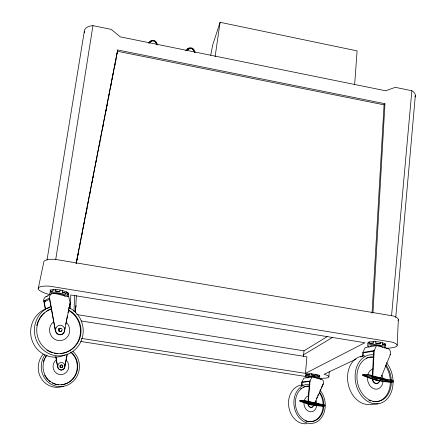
<?xml version="1.0" encoding="UTF-8"?>
<svg xmlns="http://www.w3.org/2000/svg" width="446" height="446" viewBox="0 0 446 446"><rect width="100%" height="100%" fill="white"/><g stroke="black" fill="none" stroke-linecap="round" stroke-linejoin="round"><path stroke-width="0.67" d="M70.423 308.822L70.78 294.962L364.9 342.74L305.477 373.352L81.395 338.375M73.936 311.537L74.672 295.241M397.157 345.382L398.339 319.587M393.16 381.91L393.199 381.157A5.006 0.864 5.3 0 0 391.683 380.092A5.006 0.864 5.3 0 0 386.169 379.485A60.255 10.977 4.8 0 1 371.914 376.095A5.051 0.892 5.5 0 0 370.264 374.986A5.051 0.892 5.5 0 0 364.683 374.378L362.743 374.629L362.698 375.393A109.621 81.785 71.3 0 0 374.601 379.657L377.294 380.332A109.833 81.941 71.3 0 0 391.17 382.138L393.16 381.91A5.012 0.859 5.3 0 0 391.649 380.851A5.012 0.859 5.3 0 0 386.13 380.243A60.271 10.927 4.8 0 1 371.869 376.859A5.057 0.892 5.5 0 0 370.219 375.755A5.057 0.892 5.5 0 0 364.638 375.142L362.698 375.393L365.993 376.173M382.384 342.667L382.306 344.134L384.993 345.171L385.065 343.71C379.892 341.53 373.921 341.106 368.441 342.205L367.716 343.125L367.627 344.568L368.357 343.654L368.441 342.205M386.13 380.243L386.169 379.485M75.452 312.953L76.377 295.659M375.761 341.681L375.677 343.147L380.304 343.699L380.382 342.233M369.667 341.876L369.583 343.336L373.374 343.069L373.458 341.608M371.869 376.859L371.914 376.095M372.326 376.039L373.748 350.645M372.811 375.978L374.233 350.562L376.508 345.611L387.752 348.516A4.053 3.022 76.4 0 1 390.322 354.665L380.862 377.946M372.036 313.164L384.062 104.827L384.954 103.734L117.672 49.98L76.093 263.619M372.984 312.601L384.954 103.734M364.638 375.142L364.683 374.378M362.592 356.599L362.843 352.446L365.123 347.573L376.508 345.611M363.1 355.83L363.306 352.368L364.588 352.691L373.731 351.186M354.626 84.857L357.101 50.883L220.079 22.3L212.686 45.013L210.729 55.248M323.378 405.447L323.333 406.05A87.884 69.531 74.6 0 1 311.843 404.812L309.624 404.316A87.717 69.392 74.6 0 1 299.868 401.093L299.918 400.48L301.295 400.346A3.942 0.563 6.5 0 1 305.655 400.842A3.942 0.563 6.5 0 1 307.233 401.606A46.144 6.785 6.1 0 0 318.979 404.098A3.908 0.546 6.3 0 1 323.3 404.589A3.908 0.546 6.3 0 1 324.788 405.33L324.744 405.932L323.333 406.05L317.998 404.923M328.886 376.586L329.248 371.73M316.944 374.528L316.85 375.71L319.169 376.446L319.264 375.27L311.659 373.759L306.235 373.982L305.811 375.749L306.235 373.982M324.744 405.932A3.908 0.546 6.3 0 0 323.255 405.197A3.908 0.546 6.3 0 0 318.935 404.7L318.979 404.098M311.659 373.759L311.564 374.941L315.222 375.387L315.316 374.205M307.946 401.673L309.658 381.062M308.292 401.64L310.003 381.018L311.999 377.004L321.298 379.128A3.228 2.542 79.7 0 1 323.317 384.017L314.982 402.749M309.898 373.67L309.797 374.852L306.987 374.958L307.082 373.787M318.935 404.7A46.155 6.751 6.1 0 1 307.183 402.214L307.233 401.606M301.58 385.467L301.875 382.077L303.865 378.119L311.999 377.004M301.914 385.428L302.21 382.032L303.263 382.272L310.048 381.391M310.706 403.385L299.868 401.093L301.24 400.96L301.295 400.346M305.477 373.352L306.887 356.783L81.2 320.953M303.492 356.477L303.982 350.824L327.147 336.624M395.775 317.307L415.321 95.628M391.566 315.707L411.853 90.728L395.262 87.344L385.695 90.794L120.225 36.851L111.188 29.375L92.963 25.656L90.861 25.918A15.855 8.128 14.1 0 0 84.523 32.904M76.194 263.686L117.672 49.98M215.117 56.614L220.079 22.3M55.722 259.505L92.963 25.656M47.02 260.029L84.316 31.337M74.928 311.637L76.104 305.488M64.954 365.653L66.889 355.501M67.352 354.085L64.698 367.008A3.791 3.607 -84.5 0 1 64.391 367.944M67.837 292.537L67.547 294.031L68.433 295.263L68.723 293.775L67.837 292.537C62.568 290.162 56.408 288.713 50.66 289.972L50.203 290.452L50.086 292.531M76.957 260.336L77.621 256.918M77.888 255.552L78.156 254.187M79.617 246.666L79.884 245.3M80.146 243.934L80.815 240.517M81.874 235.048L82.142 233.682M83.207 228.213L83.87 224.795M84.138 223.429L84.4 222.063M85.866 214.548L86.128 213.177M86.396 211.811L87.059 208.394M88.124 202.93L88.392 201.559M89.852 194.043L90.12 192.678M90.382 191.312L90.649 189.94M92.11 182.425L92.378 181.059M93.041 177.642L93.705 174.224M94.374 170.807L94.636 169.441M96.102 161.92L96.364 160.554M96.631 159.189L96.899 157.823M98.36 150.302L98.627 148.936M99.291 145.519L99.954 142.101M100.618 138.684L100.885 137.318M102.346 129.803L102.613 128.431M102.881 127.065L103.143 125.7M104.604 118.184L104.871 116.813M105.936 111.349L106.204 109.984M106.867 106.566L107.135 105.195M108.595 97.68L108.857 96.314M109.125 94.948L109.393 93.576M110.853 86.061L111.121 84.695M112.186 79.226L112.448 77.86M113.111 74.443L113.379 73.077M114.839 65.556L115.107 64.191M115.375 62.825L116.038 59.407M117.103 53.938L117.365 52.572M65.11 327.654L64.447 331.066L70.133 302.962L68.745 296.802L54.412 293.34A4.198 4.047 64.4 0 0 49.584 298.062L43.786 301.039L45.302 309.223M65.774 324.242L67.357 316.052M68.021 312.64L70.133 302.962M62.501 290.558L62.206 292.063L66.214 293.345L66.504 291.846M55.343 289.487L55.042 290.993L59.803 291.556L60.104 290.051M53.319 289.471L53.013 290.976L50.353 291.467L50.66 289.972M38.222 288.657L43.741 262.304A20.488 5.229 10.2 0 1 54.769 259.288L393.244 315.969A19.607 4.716 4.6 0 1 397.971 320.429M385.389 346.191L385.573 344.245L385.065 343.71M148.869 42.922L150.146 41.456A3.997 3.908 66.8 0 1 156.552 42.76L157.477 44.94M314.631 402.783L315.796 400.921M316.56 398.451L317.117 397.202M317.675 395.948L318.511 394.074M319.905 390.947L320.741 389.068M321.298 387.814L322.965 384.062L323.317 384.017M308.197 403.987A3.724 2.944 81.6 0 0 310.829 407.298A3.724 2.944 81.6 0 0 313.895 405.185L314.441 403.964M156.552 42.76L157.07 44.6M148.529 43.106L150.146 41.456M149.41 43.167L151.027 41.578A3.323 3.25 66.8 0 1 155.699 42.532L156.641 44.639M185.765 50.693L187.359 49.077A3.902 3.824 78.7 0 1 189.556 47.973M186.339 50.571L187.956 48.937A3.953 3.88 79 0 1 194.289 50.225L195.186 52.388M187.209 50.632L188.836 49.06A3.289 3.222 79 0 1 193.458 50.002M68.227 294.243L68.723 293.775M306.134 375.153L305.811 375.749M303.208 354.96L332.454 337.488M45.994 296.64L51.82 293.591M45.542 309.111L44.026 300.916L45.576 301.284L49.729 299.166M356.092 359.097L324.058 374.294A15.582 2.693 6.2 0 1 319.431 378.275M360.485 357.012L362.999 355.824M49.339 298.19L55.326 330.308L49.584 298.062M50.353 291.467L53.013 290.976M55.744 356.761L57.562 366.562L55.94 356.7M187.359 49.077L187.956 48.937M362.843 352.446L374.233 350.562M389.832 354.743L390.322 354.665M319.933 379.306L321.298 379.128M301.875 382.077L310.003 381.018M381.33 375.655L381.821 375.593M369.583 343.336L373.374 343.069M376.168 379.669A1.555 1.171 78.3 0 0 376.68 380.187L378.28 380.221A110 81.992 71.2 0 0 392.162 382.027L363.668 375.27A109.788 81.835 71.3 0 0 375.582 379.54L377.662 380.076M376.68 380.187L378.28 380.221M379.178 380.945L379.669 380.89A4.694 3.529 78.4 0 1 376.028 383.471A4.694 3.529 78.4 0 1 372.756 379.256M311.787 402.376L312.479 402.314M310.923 404.299A1.232 0.976 81.6 0 0 311.336 404.706L312.54 404.751A87.99 69.57 74.6 0 0 324.036 405.994L300.554 401.026A87.817 69.437 74.6 0 0 310.321 404.254L312.033 404.645M311.336 404.706L312.54 404.751M313.549 405.213L313.895 405.185M306.987 374.958L309.797 374.852M377.968 403.814L370.18 404.438A24.508 18.581 78.6 0 1 347.724 380.995A24.508 18.581 78.6 0 1 364.967 355.947M55.042 290.993L59.803 291.556M375.677 343.147L380.304 343.699M311.564 374.941L315.222 375.387M80.748 341.474L305.733 376.485M76.751 314.553L303.982 350.824M117.515 51.279L384.062 104.827M307.065 401.785L318.678 404.243M301.212 400.753L299.918 400.48A207.279 156.518 -85.3 0 1 301.914 400.714L300.604 400.413A207.574 156.657 -85.3 0 1 302.6 400.647M311.687 403.591L312.663 403.797M372.388 376.563L376.396 377.517M377.06 377.673L378.604 378.041M379.117 378.163L383.694 379.251M373.241 377.89L375.22 378.359M380.834 379.685L382.774 380.148M316.85 375.71L319.169 376.446M62.206 292.063L66.214 293.345M382.306 344.134L384.993 345.171M411.853 90.728L413.236 91.67A15.197 7.37 0.6 0 1 414.981 96.977M319.264 375.27L319.788 375.632L319.743 377.132M67.547 294.031L68.433 295.263M194.595 52.622L193.441 50.002A3.289 3.222 79 0 0 188.82 49.06M45.525 300.794L45.576 301.284M63.416 386.158A19.886 18.933 -83.2 0 1 41.378 378.626A19.886 18.933 -83.2 0 1 43.151 354.286M73.055 351.481A20.076 19.094 -84.3 0 1 74.978 379.334A20.076 19.094 -84.3 0 1 48.514 382.467A20.076 19.094 -84.3 0 1 44.996 354.804M70.925 352.011A18.208 17.316 -84.3 0 1 73.975 377.706A18.208 17.316 -84.3 0 1 49.445 380.795A18.208 17.316 -84.3 0 1 47.109 355.01M66.159 360.117A8.29 7.877 -84.4 0 1 66.343 372.338A8.29 7.877 -84.4 0 1 54.741 371.568A8.29 7.877 -84.4 0 1 56.609 359.482M60.728 367.582A1.254 1.193 -84.5 0 1 60.433 367.476M60.177 367.298A1.254 1.193 -84.5 0 1 59.97 367.052M60.071 365.525A1.254 1.193 -84.5 0 1 60.305 365.307M70.518 352.139A18.186 17.299 -84.1 0 1 76.567 371.713A18.186 17.299 -84.1 0 1 61.236 384.792M58.632 384.814A18.186 17.299 -84.1 0 1 52.377 383.086M50.119 381.72A18.186 17.299 -84.1 0 1 48.575 380.471M47.627 379.54A18.186 17.299 -84.1 0 1 45.932 377.444M45.564 376.887A18.186 17.299 -84.1 0 1 44.572 375.119M43.368 361.773A18.186 17.299 -84.1 0 1 44.567 358.578M45.202 357.38A18.186 17.299 -84.1 0 1 46.312 355.674M60.929 367.526A1.254 1.193 -84.5 0 1 59.976 366.378M59.993 366.055A1.254 1.193 -84.5 0 1 60.505 365.252M62.161 365.285A1.26 1.193 -84.6 0 1 62.362 365.53M62.44 366.785A1.26 1.193 -84.6 0 1 60.929 367.409A1.26 1.193 -84.6 0 1 60.221 365.887A1.26 1.193 -84.6 0 1 61.604 365.001M63.867 368.77A3.791 3.607 -84.5 0 1 57.562 366.562M62.819 355.819A25.026 24.145 83.2 0 1 31.577 338.821A25.026 24.145 83.2 0 1 49.567 307.684M65.161 354.843A25.026 24.145 83.2 0 1 63.41 355.601M68.779 307.567A25.344 24.391 81.9 0 1 77.582 346.966A25.344 24.391 81.9 0 1 38.73 344.747A25.344 24.391 81.9 0 1 50.85 306.541M68.924 310.182A22.986 22.122 81.9 0 1 75.435 345.957A22.986 22.122 81.9 0 1 40.491 343.125A22.986 22.122 81.9 0 1 51.563 308.771M66.315 322.458A10.464 10.068 81.7 0 1 66.688 337.733A10.464 10.068 81.7 0 1 51.981 336.931A10.464 10.068 81.7 0 1 53.581 321.761M58.538 329.103A1.589 1.528 81.6 0 1 58.839 328.836M57.439 353.639A22.952 22.094 82 0 1 54.217 353.215M52.327 352.73A22.952 22.094 82 0 1 49.261 351.532M48.675 351.242A22.952 22.094 82 0 1 46.964 350.261M36.745 325.703A22.952 22.094 82 0 1 38.707 320.027M39.008 319.442A22.952 22.094 82 0 1 44.366 312.836M46.451 311.286A22.952 22.094 82 0 1 51.675 308.805M68.405 310.41A22.952 22.094 82 0 1 80.107 335.158A22.952 22.094 82 0 1 60.667 353.567M53.715 293.462A6.283 1.394 9.8 0 1 61.626 294.271A6.283 1.394 9.8 0 1 64.737 296.512M43.786 301.039A4.12 3.986 64.6 0 1 47.248 296.3M59.636 331.618A1.589 1.528 81.6 0 1 59.257 331.478M58.928 331.244A1.589 1.528 81.6 0 1 58.666 330.926M58.571 329.343A1.589 1.528 81.6 0 1 59.095 328.73M61.565 330.687A1.589 1.528 81.5 0 1 59.636 331.434A1.589 1.528 81.5 0 1 58.727 329.499A1.589 1.528 81.5 0 1 60.5 328.412M64.062 332.242A4.789 4.605 81.6 0 1 55.326 330.308M50.582 294.672A9.422 2.091 9.8 0 1 57.066 292.699A9.422 2.091 9.8 0 1 68.143 296.757M383.075 380.845A10.247 7.716 78.4 0 1 374.718 389.029A10.247 7.716 78.4 0 1 367.454 377.149M367.872 374.623A10.247 7.716 78.4 0 1 373.151 369.015M382.294 375.632A10.247 7.716 78.4 0 1 382.947 378.208M393.06 381.653A24.814 18.699 78.4 0 1 374.389 403.808A24.814 18.699 78.4 0 1 355.1 376.937A24.814 18.699 78.4 0 1 373.809 354.843M386.509 362.654A24.814 18.699 78.4 0 1 393.015 380.382M391.337 381.871A22.506 16.959 78.4 0 1 374.25 401.472A22.506 16.959 78.4 0 1 356.912 377.193A22.506 16.959 78.4 0 1 373.614 357.051M385.991 364.951A22.506 16.959 78.4 0 1 391.281 379.942M377.45 377.405A1.555 1.171 78.3 0 1 377.729 377.623M377.589 380.248A1.555 1.171 78.3 0 1 377.294 380.332M390.35 381.982A22.473 16.942 78.4 0 1 372.778 401.478M370.843 401.004A22.473 16.942 78.4 0 1 368.92 400.246M366.434 358.054A22.473 16.942 78.4 0 1 373.291 357.285M385.411 365.648A22.473 16.942 78.4 0 1 390.295 380.059M362.743 374.629A272.662 195.264 -87.2 0 1 364.56 374.88M371.563 375.755A273.175 195.471 -87.2 0 1 387.552 379.741M370.866 346.559A6.01 1.254 5 0 1 375.9 345.276A6.01 1.254 5 0 1 382.361 347.295M378.76 381.96A4.689 3.529 78.4 0 1 375.075 383.376A4.689 3.529 78.4 0 1 372.265 379.317M377.06 380.159A1.555 1.171 78.4 0 1 375.214 379.407M369.193 347.066A9.015 1.884 5 0 1 370.068 344.708A9.015 1.884 5 0 1 381.603 345.449A9.015 1.884 5 0 1 384.603 348.058M311.531 404.79A1.232 0.976 81.6 0 1 310.371 404.349M310.973 402.415A1.232 0.976 81.6 0 1 311.481 402.526M308.019 377.093A4.722 0.803 6.2 0 1 313.092 376.686A4.722 0.803 6.2 0 1 317.034 378.191M310.94 404.896A1.232 0.976 81.7 0 1 310.684 404.879M312.657 406.691A3.719 2.944 81.7 0 1 309.73 407.042A3.719 2.944 81.7 0 1 307.852 404.015M307.868 378.052A4.722 0.797 6.2 0 1 308.141 377.873M307.244 377.645A7.08 1.204 6.2 0 1 307.707 376.056A7.08 1.204 6.2 0 1 317.234 377.004A7.08 1.204 6.2 0 1 318.355 378.749M316.855 405.057A8.128 6.434 81.7 0 1 309.753 411.703A8.128 6.434 81.7 0 1 303.971 402.337M304.367 400.313A8.128 6.434 81.7 0 1 308.855 395.753M316.314 400.904A8.128 6.434 81.7 0 1 316.799 402.955M320.161 390.334A19.685 15.593 81.7 0 1 317.719 421.303A19.685 15.593 81.7 0 1 294.416 407.655A19.685 15.593 81.7 0 1 309.97 384.363M306.737 423.7A19.496 15.51 81.9 0 1 288.618 405.358A19.496 15.51 81.9 0 1 303.18 384.959M319.587 392.056A17.857 14.144 81.7 0 1 316.872 419.742A17.857 14.144 81.7 0 1 295.921 407.583A17.857 14.144 81.7 0 1 309.329 386.102M311.063 402.587A1.232 0.976 81.6 0 1 312.033 402.47M312.088 404.745A1.232 0.976 81.6 0 1 311.843 404.812M319.264 392.631A17.834 14.133 81.7 0 1 321.7 412.767A17.834 14.133 81.7 0 1 307.601 421.47M306.982 421.331A17.834 14.133 81.7 0 1 305.136 420.706M300.559 388.895A17.834 14.133 81.7 0 1 301.596 388.126M303.247 387.2A17.834 14.133 81.7 0 1 309.268 386.242M306.541 401.389A207.279 156.518 -85.3 0 1 307.857 401.612M309.825 401.98A207.279 156.518 -85.3 0 1 317.619 403.769M301.24 400.96A3.942 0.557 6.5 0 1 305.599 401.456A3.942 0.557 6.5 0 1 307.183 402.214M304.59 400.915A207.574 156.657 -85.3 0 1 320.25 404.232M386.18 348.226A19.836 4.209 5 0 0 391.989 342.071L49.272 286.12A20.739 4.672 9.8 0 0 38.211 288.595A20.739 4.672 9.8 0 0 49.941 294.728M191.406 48.19A3.902 3.824 78.7 0 1 191.97 48.463M150.068 41.701A3.942 3.852 66.8 0 1 152.281 40.592M152.911 40.564A3.942 3.852 66.8 0 1 154.149 40.815M155.247 41.456A3.942 3.852 66.8 0 1 156.089 42.415M62.585 366.969A1.26 1.199 -84.7 0 0 61.927 364.912A1.26 1.199 -84.7 0 0 60.556 366.556A1.26 1.199 -84.7 0 0 62.585 366.969M64.062 368.731A3.797 3.607 -84.6 0 0 62.083 362.514A3.797 3.607 -84.6 0 0 57.935 367.471A3.797 3.607 -84.6 0 0 64.062 368.731M59.234 329.081A1.589 1.528 81.4 0 0 60.701 331.389A1.589 1.528 81.4 0 0 61.877 328.936A1.589 1.528 81.4 0 0 59.234 329.081M56.045 327.799A4.795 4.611 81.5 0 0 60.478 334.756A4.795 4.611 81.5 0 0 64.023 327.358A4.795 4.611 81.5 0 0 56.045 327.799"/></g></svg>
